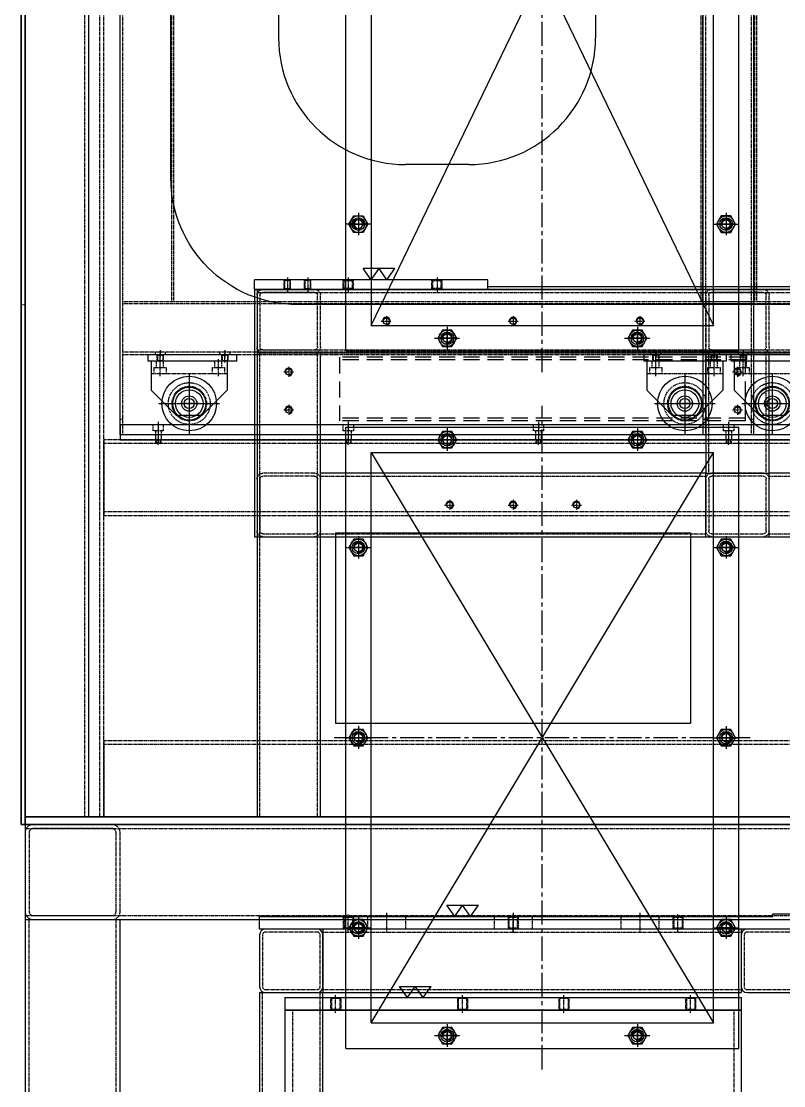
# Model space of a CAD drawing. Header units: millimetres. Extents: x -18234 to 26733, y 279 to 18488.
# Drawn here: x 5457 to 6059, y 5164 to 6003 of the extents above; entities that cross this region are included whole.
import ezdxf

# ---------------------------------------------------------------- set-up
doc = ezdxf.new("R2010")
doc.units = ezdxf.units.MM
for name, pattern in [('CENTER', [2, 1.25, -0.25, 0.25, -0.25]), ('CENTER2', [28.575, 19.05, -3.175, 3.175, -3.175]), ('HIDDEN', [0.375, 0.25, -0.125]), ('HIDDENX2', [19.05, 12.7, -6.35])]:
    doc.linetypes.add(name, pattern=pattern)
for name, color, linetype in [('CENTER', 1, 'CENTER'), ('CL', 1, 'CENTER'), ('HIDDEN', 2, 'HIDDEN'), ('HL', 2, 'HIDDEN'), ('THIN', 3, 'Continuous')]:
    doc.layers.add(name, color=color, linetype=linetype)

# ---------------------------------------------------------------- blocks, each defined once
blk = doc.blocks.new('TTYU')
blk.add_lwpolyline([(-49709.55, 19626.02), (-49702.04, 19626.02), (-49698.29, 19632.52), (-49702.04, 19639.02), (-49709.55, 19639.02), (-49713.3, 19632.52), (-49709.55, 19626.02)])
for radius in [6.5, 3.32]:
    blk.add_circle((-49705.79, 19632.52), radius)
at = {"layer": 'CENTER'}
for p, q in [((-49705.79, 19641.52), (-49705.79, 19623.52)), ((-49715.8, 19632.52), (-49695.79, 19632.52))]:
    blk.add_line(p, q, dxfattribs=at)
at = {"layer": 'THIN'}
blk.add_arc((-49705.79, 19632.52), 4, 255, 195, dxfattribs=at)
blk = doc.blocks.new('A$C558D619E')
at = {"color": 4, "linetype": 'Continuous'}
for p, q in [((-10, -95), (-10, 395)), ((-10, 395), (300, 395)), ((300, -95), (300, 395)), ((-10, -95), (300, -95))]:
    blk.add_line(p, q, dxfattribs=at)
at = {"color": 1, "linetype": 'CENTER'}
for p, q in [((70, 392.27), (70, 377.73)), ((70, 392.27), (70, 377.73)), ((220, 392.27), (220, 377.73)), ((220, 392.27), (220, 377.73)), ((77.27, 385), (62.73, 385)), ((77.27, 385), (62.73, 385)), ((227.27, 385), (212.73, 385)), ((227.27, 385), (212.73, 385)), ((0, 307.27), (0, 292.73)), ((0, 307.27), (0, 292.73)), ((290, 307.27), (290, 292.73)), ((290, 307.27), (290, 292.73)), ((-7.27, 300), (7.27, 300)), ((7.27, 300), (-7.27, 300)), ((297.27, 300), (282.73, 300)), ((297.27, 300), (282.73, 300)), ((0, 157.27), (0, 142.73)), ((290, 157.27), (290, 142.73)), ((290, 157.27), (290, 142.73)), ((-7.27, 150), (7.27, 150)), ((7.27, 150), (-7.27, 150)), ((297.27, 150), (282.73, 150)), ((297.27, 150), (282.73, 150)), ((-7.27, 0), (7.27, 0)), ((7.27, 0), (-7.27, 0)), ((0, 7.27), (0, -7.27)), ((0, 7.27), (0, -7.27)), ((297.27, 0), (282.73, 0)), ((297.27, 0), (282.73, 0)), ((290, 7.27), (290, -7.27)), ((290, 7.27), (290, -7.27)), ((70, -92.27), (70, -77.73)), ((70, -77.73), (70, -92.27)), ((220, -92.27), (220, -77.73)), ((220, -77.73), (220, -92.27)), ((77.27, -85), (62.73, -85)), ((77.27, -85), (62.73, -85)), ((227.27, -85), (212.73, -85)), ((227.27, -85), (212.73, -85))]:
    blk.add_line(p, q, dxfattribs=at)
at = {"color": 4, "linetype": 'Continuous'}
for centre in [(70, 385), (220, 385), (0, 300), (290, 300), (0, 150), (290, 150), (0, 0), (290, 0), (70, -85), (220, -85)]:
    blk.add_circle(centre, 5, dxfattribs=at)
blk = doc.blocks.new('A$C2EA01DED')
at = {"color": 4, "linetype": 'Continuous'}
for p, q in [((-10, -100), (-10, 500)), ((-10, 500), (300, 500)), ((300, -100), (300, 500)), ((-10, -100), (300, -100))]:
    blk.add_line(p, q, dxfattribs=at)
at = {"color": 1, "linetype": 'CENTER'}
for p, q in [((70, 497.27), (70, 482.73)), ((70, 497.27), (70, 482.73)), ((220, 497.27), (220, 482.73)), ((220, 497.27), (220, 482.73)), ((77.27, 490), (62.73, 490)), ((77.27, 490), (62.73, 490)), ((227.27, 490), (212.73, 490)), ((227.27, 490), (212.73, 490)), ((0, 407.27), (0, 392.73)), ((0, 407.27), (0, 392.73)), ((290, 407.27), (290, 392.73)), ((290, 407.27), (290, 392.73)), ((-7.27, 400), (7.27, 400)), ((7.27, 400), (-7.27, 400)), ((297.27, 400), (282.73, 400)), ((297.27, 400), (282.73, 400)), ((0, 207.27), (0, 192.73)), ((290, 207.27), (290, 192.73)), ((290, 207.27), (290, 192.73)), ((-7.27, 200), (7.27, 200)), ((7.27, 200), (-7.27, 200)), ((297.27, 200), (282.73, 200)), ((297.27, 200), (282.73, 200)), ((-7.27, 0), (7.27, 0)), ((7.27, 0), (-7.27, 0)), ((0, 7.27), (0, -7.27)), ((0, 7.27), (0, -7.27)), ((297.27, 0), (282.73, 0)), ((297.27, 0), (282.73, 0)), ((290, 7.27), (290, -7.27)), ((290, 7.27), (290, -7.27)), ((70, -97.27), (70, -82.73)), ((70, -82.73), (70, -97.27)), ((220, -97.27), (220, -82.73)), ((220, -82.73), (220, -97.27)), ((77.27, -90), (62.73, -90)), ((77.27, -90), (62.73, -90)), ((227.27, -90), (212.73, -90)), ((227.27, -90), (212.73, -90))]:
    blk.add_line(p, q, dxfattribs=at)
at = {"color": 4, "linetype": 'Continuous'}
for centre in [(70, 490), (220, 490), (0, 400), (290, 400), (0, 200), (290, 200), (0, 0), (290, 0), (70, -90), (220, -90)]:
    blk.add_circle(centre, 5, dxfattribs=at)
blk = doc.blocks.new('A$C5D08750C')
at = {"color": 1, "linetype": 'CENTER2'}
for p, q in [((893, -981.68), (893, -348.32)), ((893, -1531.68), (893, -1008.32)), ((1057.07, -1270), (728.93, -1270))]:
    blk.add_line(p, q, dxfattribs=at)
for p, q in [((758, -945), (1028, -385)), ((758, -385), (1028, -945)), ((758, -1495), (1028, -1045)), ((758, -1045), (1028, -1495))]:
    blk.add_line(p, q)
at = {"color": 1, "linetype": 'CENTER'}
for p, q in [((748, -857.73), (748, -872.27)), ((1038, -857.73), (1038, -872.27)), ((755.27, -865), (740.73, -865)), ((1030.73, -865), (1045.27, -865)), ((818, -962.27), (818, -947.73)), ((968, -962.27), (968, -947.73)), ((810.73, -955), (825.27, -955)), ((960.73, -955), (975.27, -955)), ((818, -1027.73), (818, -1042.27)), ((818, -1027.73), (818, -1042.27)), ((968, -1027.73), (968, -1042.27)), ((968, -1027.73), (968, -1042.27)), ((825.27, -1035), (810.73, -1035)), ((825.27, -1035), (810.73, -1035)), ((975.27, -1035), (960.73, -1035)), ((975.27, -1035), (960.73, -1035)), ((748, -1112.73), (748, -1127.27)), ((748, -1112.73), (748, -1127.27)), ((1038, -1112.73), (1038, -1127.27)), ((1038, -1112.73), (1038, -1127.27)), ((740.73, -1120), (755.27, -1120)), ((755.27, -1120), (740.73, -1120)), ((1045.27, -1120), (1030.73, -1120)), ((1045.27, -1120), (1030.73, -1120)), ((748, -1262.73), (748, -1277.27)), ((748, -1262.73), (748, -1277.27)), ((1038, -1262.73), (1038, -1277.27)), ((1038, -1262.73), (1038, -1277.27)), ((740.73, -1270), (755.27, -1270)), ((755.27, -1270), (740.73, -1270)), ((1045.27, -1270), (1030.73, -1270)), ((1045.27, -1270), (1030.73, -1270)), ((748, -1412.73), (748, -1427.27)), ((748, -1412.73), (748, -1427.27)), ((1038, -1412.73), (1038, -1427.27)), ((1038, -1412.73), (1038, -1427.27)), ((740.73, -1420), (755.27, -1420)), ((755.27, -1420), (740.73, -1420)), ((1045.27, -1420), (1030.73, -1420)), ((1045.27, -1420), (1030.73, -1420)), ((818, -1512.27), (818, -1497.73)), ((818, -1497.73), (818, -1512.27)), ((968, -1512.27), (968, -1497.73)), ((968, -1497.73), (968, -1512.27)), ((825.27, -1505), (810.73, -1505)), ((825.27, -1505), (810.73, -1505)), ((975.27, -1505), (960.73, -1505)), ((975.27, -1505), (960.73, -1505))]:
    blk.add_line(p, q, dxfattribs=at)
at = {"color": 3}
for p, q in [((758, -1495), (758, -1045)), ((758, -1495), (758, -1045)), ((758, -1045), (1028, -1045)), ((758, -1045), (1028, -1045)), ((1028, -1495), (1028, -1045)), ((1028, -1495), (1028, -1045)), ((758, -1495), (1028, -1495)), ((758, -1495), (1028, -1495))]:
    blk.add_line(p, q, dxfattribs=at)
blk.add_lwpolyline([(758, -945), (1028, -945), (1028, -385), (758, -385)], close=True, dxfattribs=at)
for centre in [(748, -865), (1038, -865), (818, -955), (968, -955), (818, -1035), (968, -1035), (748, -1120), (1038, -1120), (748, -1270), (1038, -1270), (748, -1420), (1038, -1420), (818, -1505), (968, -1505)]:
    blk.add_circle(centre, 5, dxfattribs=at)
at = {"layer": 'HIDDEN', "color": 2, "linetype": 'HIDDENX2'}
for p, q in [((1053, -970), (733, -970)), ((733, -970), (733, -1020)), ((1053, -972), (733, -972)), ((1053, -970), (1053, -1020)), ((1053, -1018), (733, -1018)), ((1053, -1020), (733, -1020))]:
    blk.add_line(p, q, dxfattribs=at)
at = {"ltscale": 10}
for name, p in [('A$C2EA01DED', (748, -865)), ('A$C558D619E', (748, -1420))]:
    blk.add_blockref(name, p, dxfattribs=at)
at = {"xscale": -1}
blk.add_blockref('TTYU', (-48957.79, -20497.52), dxfattribs=at)
for p in [(50743.79, -20497.52), (50523.79, -20587.52), (50673.79, -20587.52), (50523.79, -20667.52), (50673.79, -20667.52), (50453.79, -20752.52), (50743.79, -20752.52), (50453.79, -20902.52), (50743.79, -20902.52), (50453.79, -21052.52), (50743.79, -21052.52), (50523.79, -21137.52), (50673.79, -21137.52)]:
    blk.add_blockref('TTYU', p)
blk = doc.blocks.new('A$C4CF1542E')
blk.add_blockref('A$C5D08750C', (17.61, 1984))
blk = doc.blocks.new('5UEQR')
at = {"ltscale": 0.5}
for p, q in [((207127.59, 18318.75), (206587.59, 18318.75)), ((206587.59, 18318.75), (206587.59, 18268.75)), ((207127.59, 18318.75), (207127.59, 18268.75)), ((206587.59, 18268.75), (207127.59, 18268.75))]:
    blk.add_line(p, q, dxfattribs=at)
at = {"layer": 'HL', "ltscale": 3}
for p, q in [((206587.59, 18316.45), (207127.59, 18316.45)), ((206587.59, 18271.05), (207127.59, 18271.05))]:
    blk.add_line(p, q, dxfattribs=at)
blk = doc.blocks.new('56e43')
at = {"layer": 'HL', "ltscale": 3}
for p, q in [((237551.98, 2183.25), (237592.78, 2183.25)), ((237547.38, 2137.85), (237547.38, 2178.65)), ((237549.68, 2137.85), (237549.68, 2178.65)), ((237551.98, 2180.95), (237592.78, 2180.95)), ((237595.08, 2178.65), (237595.08, 2137.85)), ((237597.38, 2178.65), (237597.38, 2137.85)), ((237592.78, 2135.55), (237551.98, 2135.55)), ((237592.78, 2133.25), (237551.98, 2133.25))]:
    blk.add_line(p, q, dxfattribs=at)
for centre, radius, start, end in [((237551.98, 2178.65), 4.6, 90, 180), ((237592.78, 2178.65), 4.6, 0, 90), ((237551.98, 2178.65), 2.3, 90, 180), ((237592.78, 2178.65), 2.3, 0, 90), ((237551.98, 2137.85), 4.6, 180, 270), ((237551.98, 2137.85), 2.3, 180, 270), ((237592.78, 2137.85), 4.6, 270, 0), ((237592.78, 2137.85), 2.3, 270, 0)]:
    blk.add_arc(centre, radius, start, end, dxfattribs=at)
blk = doc.blocks.new('567243W')
at = {"ltscale": 0.5}
for p, q in [((207427.59, 18318.75), (207177.59, 18318.75)), ((207177.59, 18318.75), (207177.59, 18268.75)), ((207427.59, 18318.75), (207427.59, 18268.75)), ((207177.59, 18268.75), (207427.59, 18268.75))]:
    blk.add_line(p, q, dxfattribs=at)
at = {"layer": 'HL', "ltscale": 3}
for p, q in [((207177.59, 18316.45), (207427.59, 18316.45)), ((207177.59, 18271.05), (207427.59, 18271.05))]:
    blk.add_line(p, q, dxfattribs=at)
blk = doc.blocks.new('TYUWTWT')
at = {"layer": 'CL', "ltscale": 0.5}
blk.add_line((205071.78, 17531.93), (205057.78, 17531.93), dxfattribs=at)
at = {"layer": 'HL', "ltscale": 3}
for p, q in [((205059.78, 17535.93), (205060.46, 17535.25)), ((205059.78, 17535.93), (205069.78, 17535.93)), ((205059.78, 17527.93), (205060.46, 17528.61)), ((205059.78, 17527.93), (205069.78, 17527.93)), ((205060.46, 17535.25), (205060.46, 17528.61)), ((205060.46, 17535.25), (205069.1, 17535.25)), ((205060.46, 17528.61), (205069.1, 17528.61)), ((205069.1, 17535.25), (205069.78, 17535.93)), ((205069.1, 17535.25), (205069.1, 17528.61)), ((205069.1, 17528.61), (205069.78, 17527.93))]:
    blk.add_line(p, q, dxfattribs=at)
blk = doc.blocks.new('rwr3w')
at = {"ltscale": 0.5}
for p, q in [((203350.39, 19168.02), (203710.39, 19168.02)), ((203350.39, 19168.02), (203350.39, 19158.02)), ((203710.39, 19168.02), (203710.39, 19158.02)), ((203350.39, 19158.02), (203710.39, 19158.02))]:
    blk.add_line(p, q, dxfattribs=at)
at = {"rotation": 270}
for p in [(185858.46, 224227.8), (185958.46, 224227.8), (186038.46, 224227.8), (186138.46, 224227.8)]:
    blk.add_blockref('TYUWTWT', p, dxfattribs=at)
blk = doc.blocks.new('r6werww')
at = {"ltscale": 0.5}
for p, q in [((203710.39, 19158.02), (203350.39, 19158.02)), ((203350.39, 19158.02), (203350.39, 19074.54)), ((203710.39, 19158.02), (203710.39, 19074.54)), ((203710.39, 19074.54), (203350.39, 19074.54))]:
    blk.add_line(p, q, dxfattribs=at)
blk = doc.blocks.new('7q3rq3')
at = {"layer": 'HL', "ltscale": 3}
for p, q in [((203961.63, 19139.32), (203961.63, 19055.84)), ((203961.63, 19139.32), (203967.63, 19139.32)), ((203967.63, 19139.32), (203967.63, 19055.84)), ((203961.63, 19055.84), (203967.63, 19055.84))]:
    blk.add_line(p, q, dxfattribs=at)
blk = doc.blocks.new('t6u4twe4twe')
for name, p in [('rwr3w', (0, 0)), ('r6werww', (0, 0)), ('7q3rq3', (-611.24, 18.7)), ('7q3rq3', (-257.24, 18.7))]:
    blk.add_blockref(name, p)
blk = doc.blocks.new('TUWE23')
at = {"ltscale": 0.5}
for p, q in [((208640.14, 18505.47), (208640.14, 18101.97)), ((208640.14, 18505.47), (208690.14, 18505.47)), ((208690.14, 18101.97), (208690.14, 18505.47)), ((208640.14, 18101.97), (208690.14, 18101.97))]:
    blk.add_line(p, q, dxfattribs=at)
at = {"layer": 'HL', "ltscale": 3}
for p, q in [((208642.44, 18101.97), (208642.44, 18505.47)), ((208687.84, 18101.97), (208687.84, 18505.47))]:
    blk.add_line(p, q, dxfattribs=at)
blk = doc.blocks.new('56545')
at = {"ltscale": 0.5}
for p, q in [((237472.02, 2183.25), (237431.22, 2183.25)), ((237426.62, 2178.65), (237426.62, 2137.85)), ((237476.62, 2137.85), (237476.62, 2178.65)), ((237431.22, 2133.25), (237472.02, 2133.25))]:
    blk.add_line(p, q, dxfattribs=at)
for centre, start, end in [((237431.22, 2178.65), 90, 180), ((237472.02, 2178.65), 0, 90), ((237431.22, 2137.85), 180, 270), ((237472.02, 2137.85), 270, 0)]:
    blk.add_arc(centre, 4.6, start, end, dxfattribs=at)
at = {"layer": 'HL', "ltscale": 3}
for p, q in [((237428.92, 2178.65), (237428.92, 2137.85)), ((237472.02, 2180.95), (237431.22, 2180.95)), ((237474.32, 2137.85), (237474.32, 2178.65)), ((237431.22, 2135.55), (237472.02, 2135.55))]:
    blk.add_line(p, q, dxfattribs=at)
for centre, start, end in [((237431.22, 2178.65), 90, 180), ((237472.02, 2178.65), 0, 90), ((237431.22, 2137.85), 180, 270), ((237472.02, 2137.85), 270, 0)]:
    blk.add_arc(centre, 2.3, start, end, dxfattribs=at)
blk = doc.blocks.new('RUWQ')
at = {"ltscale": 0.5}
for p, q in [((206917.59, 18318.75), (206587.59, 18318.75)), ((206587.59, 18318.75), (206587.59, 18268.75)), ((206917.59, 18318.75), (206917.59, 18268.75)), ((206587.59, 18268.75), (206917.59, 18268.75))]:
    blk.add_line(p, q, dxfattribs=at)
at = {"layer": 'HL', "ltscale": 3}
for p, q in [((206587.59, 18316.45), (206917.59, 18316.45)), ((206587.59, 18271.05), (206917.59, 18271.05))]:
    blk.add_line(p, q, dxfattribs=at)
blk = doc.blocks.new('67i4w')
at = {"ltscale": 0.5}
for p, q in [((207003.87, 18218.89), (206542.87, 18218.89)), ((206542.87, 18218.89), (206542.87, 18168.89)), ((207003.87, 18218.89), (207003.87, 18168.89)), ((206542.87, 18168.89), (207003.87, 18168.89))]:
    blk.add_line(p, q, dxfattribs=at)
at = {"layer": 'HL', "ltscale": 3}
for p, q in [((206542.87, 18216.59), (207003.87, 18216.59)), ((206542.87, 18171.19), (207003.87, 18171.19))]:
    blk.add_line(p, q, dxfattribs=at)
blk = doc.blocks.new('875654')
at = {"layer": 'HL', "ltscale": 3}
for p, q in [((237346.1, 2606.34), (237283.9, 2606.34)), ((237346.1, 2603.14), (237283.9, 2603.14)), ((237277.5, 2599.94), (237277.5, 2537.74)), ((237280.7, 2599.94), (237280.7, 2537.74)), ((237349.3, 2537.74), (237349.3, 2599.94)), ((237352.5, 2537.74), (237352.5, 2599.94)), ((237283.9, 2534.54), (237346.1, 2534.54)), ((237283.9, 2531.34), (237346.1, 2531.34))]:
    blk.add_line(p, q, dxfattribs=at)
for centre, radius, start, end in [((237283.9, 2599.94), 6.4, 90, 180), ((237283.9, 2599.94), 3.2, 90, 180), ((237346.1, 2599.94), 6.4, 0, 90), ((237346.1, 2599.94), 3.2, 0, 90), ((237283.9, 2537.74), 6.4, 180, 270), ((237283.9, 2537.74), 3.2, 180, 270), ((237346.1, 2537.74), 6.4, 270, 0), ((237346.1, 2537.74), 3.2, 270, 0)]:
    blk.add_arc(centre, radius, start, end, dxfattribs=at)
blk = doc.blocks.new('TUERTTRE')
at = {"color": 6, "ltscale": 0.5}
for p, q in [((299256.67, 16562.02), (299269.09, 16562.02)), ((299262.88, 16553.1), (299256.67, 16562.02)), ((299262.88, 16553.1), (299269.09, 16562.02)), ((299269.09, 16562.02), (299281.51, 16562.02)), ((299275.3, 16553.1), (299269.09, 16562.02)), ((299275.3, 16553.1), (299281.51, 16562.02))]:
    blk.add_line(p, q, dxfattribs=at)
blk = doc.blocks.new('RTWQ3RQ')
at = {"ltscale": 0.5}
for p, q in [((187372.29, 21644.41), (187802.29, 21644.41)), ((187372.29, 21638.41), (187372.29, 21644.41)), ((187802.29, 21644.41), (187802.29, 21638.41)), ((187372.29, 21638.41), (187802.29, 21638.41))]:
    blk.add_line(p, q, dxfattribs=at)
at = {"layer": 'HL', "ltscale": 3}
blk.add_line((187412.29, 21638.41), (187412.29, 21644.41), dxfattribs=at)
blk = doc.blocks.new('U434WRW')
at = {"layer": 'CL', "ltscale": 0.5}
blk.add_line((198869.73, 18154.61), (198869.73, 18138.61), dxfattribs=at)
at = {"layer": 'HL', "ltscale": 3}
for p, q in [((198854.73, 18151.61), (198854.73, 18141.61)), ((198884.73, 18151.61), (198884.73, 18141.61))]:
    blk.add_line(p, q, dxfattribs=at)
blk = doc.blocks.new('TUWRT')
at = {"ltscale": 0.5}
for p, q in [((187379.1, 21952.91), (187379.1, 21962.91)), ((187379.1, 21962.91), (187784.1, 21962.91)), ((187784.1, 21962.91), (187784.1, 21964.91)), ((187784.1, 21964.91), (187809.1, 21964.91)), ((187809.1, 21964.91), (187809.1, 21952.91)), ((187809.1, 21952.91), (187379.1, 21952.91))]:
    blk.add_line(p, q, dxfattribs=at)
at = {"rotation": 270}
for p in [(169917.17, 227022.69), (170047.17, 227022.69), (170177.17, 227022.69)]:
    blk.add_blockref('TYUWTWT', p, dxfattribs=at)
for p in [(-11390.62, 3811.3), (-11290.62, 3811.3), (-11190.62, 3811.3)]:
    blk.add_blockref('U434WRW', p)
blk = doc.blocks.new('TUIEW4T')
at = {"color": 6, "extrusion": (0, 0, -1), "zscale": -1}
for p in [(-421980.44, -39746.82), (-422017.75, -39810.85)]:
    blk.add_blockref('TUERTTRE', p, dxfattribs=at)
at = {"color": 0, "xscale": -1}
blk.add_blockref('TUWRT', (310250.6, -45156.64), dxfattribs=at)
at = {"extrusion": (0, 0, -1), "zscale": -1, "rotation": 90}
for name, p in [('67i4w', (-104222.61, -230200.1)), ('567243W', (-104552.75, -230834.82))]:
    blk.add_blockref(name, p, dxfattribs=at)
at = {"color": 0, "extrusion": (0, 0, -1), "zscale": -1}
for name, p in [('56545', (-359918.11, -25386.98)), ('56545', (-360298.11, -25386.98)), ('RTWQ3RQ', (-310233.79, -44995.64)), ('875654', (-359719, -26263.57))]:
    blk.add_blockref(name, p, dxfattribs=at)
at = {"extrusion": (0, 0, -1), "zscale": -1}
for name, p in [('RUWQ', (-329409.09, -41522.47)), ('t6u4twe4twe', (-326201.89, -42425.77)), ('TUWE23', (-331511.64, -41759.2)), ('5UEQR', (-329569.09, -41675.97))]:
    blk.add_blockref(name, p, dxfattribs=at)
at = {"color": 0}
for p in [(-115155.88, -25540.48), (-114725.88, -25540.48), (-114725.88, -25840.48)]:
    blk.add_blockref('56e43', p, dxfattribs=at)
blk = doc.blocks.new('564WTW')
at = {"ltscale": 0.5}
for p, q in [((208154.26, 17875.64), (207693.26, 17875.64)), ((207693.26, 17875.64), (207693.26, 17800.64)), ((208154.26, 17875.64), (208154.26, 17800.64)), ((207693.26, 17800.64), (208154.26, 17800.64))]:
    blk.add_line(p, q, dxfattribs=at)
at = {"layer": 'HL', "ltscale": 3}
for p, q in [((207693.26, 17872.44), (208154.26, 17872.44)), ((207693.26, 17803.84), (208154.26, 17803.84))]:
    blk.add_line(p, q, dxfattribs=at)
blk = doc.blocks.new('R6WRWT')
at = {"ltscale": 0.5}
for p, q in [((208028.26, 17762.34), (205958.26, 17762.34)), ((205958.26, 17762.34), (205958.26, 17687.34)), ((205958.26, 17687.34), (208028.26, 17687.34))]:
    blk.add_line(p, q, dxfattribs=at)
at = {"layer": 'HL', "ltscale": 3}
for p, q in [((205958.26, 17759.14), (208028.26, 17759.14)), ((205958.26, 17690.54), (208028.26, 17690.54))]:
    blk.add_line(p, q, dxfattribs=at)
blk = doc.blocks.new('TWRWR')
at = {"ltscale": 0.5}
for p, q in [((203145.39, 19304.54), (203145.39, 19310.54)), ((203760.39, 19310.54), (203145.39, 19310.54)), ((203760.39, 19304.54), (203760.39, 19310.54)), ((203145.39, 19304.54), (203760.39, 19304.54))]:
    blk.add_line(p, q, dxfattribs=at)
blk = doc.blocks.new('58343463')
at = {"ltscale": 0.5}
for p, q in [((192913.82, 17540.21), (192913.82, 17546.21)), ((192913.82, 17546.21), (194983.82, 17546.21)), ((192913.82, 17540.21), (194983.82, 17540.21))]:
    blk.add_line(p, q, dxfattribs=at)
blk = doc.blocks.new('57WERWR')
at = {"ltscale": 0.5}
for p, q in [((217010.53, 14888.67), (215596.53, 14888.67)), ((215596.53, 14888.67), (215596.53, 14838.67)), ((215596.53, 14838.67), (217010.53, 14838.67))]:
    blk.add_line(p, q, dxfattribs=at)
at = {"layer": 'HL', "ltscale": 3}
for p, q in [((215596.53, 14886.37), (217010.53, 14886.37)), ((215596.53, 14840.97), (217010.53, 14840.97))]:
    blk.add_line(p, q, dxfattribs=at)
blk = doc.blocks.new('56WE4TE')
at = {"ltscale": 0.5}
for p, q in [((206953.59, 18318.75), (206587.59, 18318.75)), ((206587.59, 18318.75), (206587.59, 18268.75)), ((206953.59, 18318.75), (206953.59, 18268.75)), ((206587.59, 18268.75), (206953.59, 18268.75))]:
    blk.add_line(p, q, dxfattribs=at)
at = {"layer": 'HL', "ltscale": 3}
for p, q in [((206587.59, 18316.45), (206953.59, 18316.45)), ((206587.59, 18271.05), (206953.59, 18271.05))]:
    blk.add_line(p, q, dxfattribs=at)
blk = doc.blocks.new('56RERWR')
at = {"ltscale": 0.5}
for p, q in [((204847.8, 16147.75), (204392.8, 16147.75)), ((204392.8, 16097.75), (204392.8, 16147.75)), ((204847.8, 16097.75), (204847.8, 16147.75)), ((204392.8, 16097.75), (204847.8, 16097.75))]:
    blk.add_line(p, q, dxfattribs=at)
at = {"layer": 'HL', "ltscale": 3}
for p, q in [((204392.8, 16145.45), (204847.8, 16145.45)), ((204392.8, 16100.05), (204847.8, 16100.05))]:
    blk.add_line(p, q, dxfattribs=at)
blk = doc.blocks.new('574533')
at = {"ltscale": 0.5}
for p, q in [((204342.8, 16147.75), (204038.8, 16147.75)), ((204038.8, 16097.75), (204038.8, 16147.75)), ((204342.8, 16097.75), (204342.8, 16147.75)), ((204038.8, 16097.75), (204342.8, 16097.75))]:
    blk.add_line(p, q, dxfattribs=at)
at = {"layer": 'HL', "ltscale": 3}
for p, q in [((204038.8, 16145.45), (204342.8, 16145.45)), ((204038.8, 16100.05), (204342.8, 16100.05))]:
    blk.add_line(p, q, dxfattribs=at)
blk = doc.blocks.new('ureyre')
at = {"ltscale": 0.5}
blk.add_circle((240909.09, 36676.37), 2.46, dxfattribs=at)
at = {"color": 1, "ltscale": 0.5}
blk.add_arc((240909.09, 36676.37), 3, 270, 180, dxfattribs=at)
at = {"layer": 'CL', "ltscale": 0.5}
for p, q in [((240905.09, 36676.37), (240913.09, 36676.37)), ((240909.09, 36680.37), (240909.09, 36672.37))]:
    blk.add_line(p, q, dxfattribs=at)
blk = doc.blocks.new('T7IED')
at = {"color": 6, "ltscale": 0.5}
for p, q in [((118282.54, -29360.15), (116864.54, -29360.15)), ((118282.54, -29360.15), (118282.54, -29555.15)), ((118282.54, -29555.15), (116864.54, -29555.15))]:
    blk.add_line(p, q, dxfattribs=at)
at = {"extrusion": (0, 0, -1), "zscale": -1}
for p in [(-358810.63, -66101.52), (-359164.63, -66101.52), (-358810.63, -66131.52), (-359164.63, -66131.52)]:
    blk.add_blockref('ureyre', p, dxfattribs=at)
blk = doc.blocks.new('TUIR')
at = {"layer": 'CL', "ltscale": 0.5}
blk.add_line((206249.02, 19611.52), (206249.02, 19623.02), dxfattribs=at)
at = {"layer": 'HL', "ltscale": 3}
for p, q in [((206245.02, 19621.02), (206245.7, 19620.35)), ((206245.02, 19621.02), (206245.02, 19613.52)), ((206252.35, 19620.35), (206245.7, 19620.35)), ((206245.7, 19620.35), (206245.7, 19614.2)), ((206253.02, 19621.02), (206252.35, 19620.35)), ((206252.35, 19620.35), (206252.35, 19614.2)), ((206253.02, 19621.02), (206253.02, 19613.52)), ((206245.7, 19614.2), (206245.02, 19613.52)), ((206252.35, 19614.2), (206245.7, 19614.2)), ((206252.35, 19614.2), (206253.02, 19613.52))]:
    blk.add_line(p, q, dxfattribs=at)
blk = doc.blocks.new('53REYE')
at = {"layer": 'CL', "ltscale": 0.5}
blk.add_line((206234.52, 19611.92), (206234.52, 19623.42), dxfattribs=at)
at = {"layer": 'HL', "ltscale": 3}
for p, q in [((206232.02, 19621.42), (206232.45, 19620.98)), ((206232.02, 19621.42), (206232.02, 19613.92)), ((206236.58, 19620.98), (206232.45, 19620.98)), ((206232.45, 19620.98), (206232.45, 19614.35)), ((206237.02, 19621.42), (206236.58, 19620.98)), ((206236.58, 19620.98), (206236.58, 19614.35)), ((206237.02, 19621.42), (206237.02, 19613.92)), ((206232.45, 19614.35), (206232.02, 19613.92)), ((206236.58, 19614.35), (206232.45, 19614.35)), ((206236.58, 19614.35), (206237.02, 19613.92))]:
    blk.add_line(p, q, dxfattribs=at)
blk = doc.blocks.new('HIEWJLW')
at = {"color": 6, "ltscale": 0.5}
for p, q in [((118098.54, -28491.56), (118098.54, -28499.06)), ((118098.54, -28491.56), (118282.54, -28491.56)), ((118098.54, -28499.06), (118282.54, -28499.06)), ((118282.54, -28491.56), (118282.54, -28499.06))]:
    blk.add_line(p, q, dxfattribs=at)
at = {"extrusion": (0, 0, -1), "zscale": -1}
for name, p in [('TUIR', (-324387.56, -48112.58)), ('TUIR', (-324457.56, -48112.58)), ('53REYE', (-324475.05, -48112.98)), ('53REYE', (-324491.05, -48112.98))]:
    blk.add_blockref(name, p, dxfattribs=at)
blk = doc.blocks.new('4356EE')
at = {"color": 6, "ltscale": 0.5}
for p, q in [((117643.54, -28726.28), (117643.54, -28724.28)), ((117643.54, -28724.28), (118098.54, -28724.28)), ((118098.54, -28726.28), (118098.54, -28724.28)), ((117643.54, -28726.28), (118098.54, -28726.28))]:
    blk.add_line(p, q, dxfattribs=at)
blk = doc.blocks.new('UYWEE')
at = {"layer": 'HL', "ltscale": 3}
for p, q in [((118659.67, -29360.15), (118659.67, -29555.15)), ((118659.67, -29360.15), (118661.67, -29360.15)), ((118661.67, -29360.15), (118661.67, -29555.15)), ((118661.67, -29555.15), (118659.67, -29555.15))]:
    blk.add_line(p, q, dxfattribs=at)
blk = doc.blocks.new('6RWTWE')
at = {"ltscale": 0.5}
for p, q in [((116715.79, -27818.13), (116715.79, -27723.13)), ((116765.79, -27723.13), (116715.79, -27723.13)), ((116765.79, -27723.13), (116765.79, -27818.13)), ((116765.79, -27818.13), (116715.79, -27818.13))]:
    blk.add_line(p, q, dxfattribs=at)
at = {"layer": 'HL', "ltscale": 3}
for p, q in [((116718.09, -27818.13), (116718.09, -27723.13)), ((116763.49, -27818.13), (116763.49, -27723.13))]:
    blk.add_line(p, q, dxfattribs=at)
blk = doc.blocks.new('54y3')
at = {"color": 6, "ltscale": 0.5}
for p, q in [((118282.54, -29852.36), (117838.54, -29852.36)), ((118282.54, -30047.36), (118282.54, -29852.36)), ((118282.54, -30047.36), (116864.54, -30047.36))]:
    blk.add_line(p, q, dxfattribs=at)
at = {"rotation": 180}
for p in [(358937.63, 6799.02), (358987.63, 6799.02), (359037.63, 6799.02), (358887.63, 6654.02), (358987.63, 6654.02), (359087.63, 6654.02)]:
    blk.add_blockref('ureyre', p, dxfattribs=at)
blk = doc.blocks.new('tyiwtet')
at = {"color": 6}
for name, p in [('TUERTTRE', (-181084.76, -44218.73)), ('T7IED', (0, 1687.01)), ('4356EE', (0, 1053.14)), ('UYWEE', (-379.14, 1687.01)), ('6RWTWE', (1160.74, 0))]:
    blk.add_blockref(name, p, dxfattribs=at)
at = {"color": 6, "xscale": -1, "rotation": 180}
for name, p in [('HIEWJLW', (0, -56164.69)), ('54y3', (0, -57720.49))]:
    blk.add_blockref(name, p, dxfattribs=at)
at = {"extrusion": (0, 0, -1), "zscale": -1}
for name, p in [('57WERWR', (-333877.07, -42561.8)), ('56RERWR', (-322269.33, -43965.88)), ('574533', (-322269.33, -43965.88))]:
    blk.add_blockref(name, p, dxfattribs=at)
at = {"color": 0}
for p in [(-119670.84, -29856.38), (-119316.84, -29856.38), (-119670.84, -30001.38), (-119316.84, -30001.38)]:
    blk.add_blockref('56e43', p, dxfattribs=at)
at = {"extrusion": (0, 0, -1), "zscale": -1, "rotation": 90}
blk.add_blockref('56WE4TE', (-99961.79, -234676.72), dxfattribs=at)
blk = doc.blocks.new('hioewe')
at = {"color": 6}
blk.add_blockref('tyiwtet', (-525.69, 2485.83), dxfattribs=at)
at = {"extrusion": (0, 0, -1), "zscale": -1}
for name, p in [('58343463', (-310851.67, -43149.51)), ('R6WRWT', (-323896.11, -43371.65)), ('TWRWR', (-321083.25, -44913.85))]:
    blk.add_blockref(name, p, dxfattribs=at)
at = {"color": 0, "extrusion": (0, 0, -1), "zscale": -1}
blk.add_blockref('875654', (-355215.35, -28215.65), dxfattribs=at)
at = {"extrusion": (0, 0, -1), "zscale": -1, "rotation": 90}
blk.add_blockref('564WTW', (-100062.21, -233838.57), dxfattribs=at)
blk = doc.blocks.new('trtyrr')
at = {"layer": 'CL'}
blk.add_line((-17983.17, 8758.15), (-17990.17, 8758.15), dxfattribs=at)
at = {"layer": 'HL', "ltscale": 3}
for p, q in [((-17989.17, 8760.65), (-17988.73, 8760.22)), ((-17989.17, 8760.65), (-17984.17, 8760.65)), ((-17989.17, 8755.65), (-17988.73, 8756.09)), ((-17989.17, 8755.65), (-17984.17, 8755.65)), ((-17988.73, 8760.22), (-17988.73, 8756.09)), ((-17988.73, 8760.22), (-17984.6, 8760.22)), ((-17988.73, 8756.09), (-17984.6, 8756.09)), ((-17984.6, 8760.22), (-17984.17, 8760.65)), ((-17984.6, 8760.22), (-17984.6, 8756.09)), ((-17984.6, 8756.09), (-17984.17, 8755.65))]:
    blk.add_line(p, q, dxfattribs=at)
blk = doc.blocks.new('DTHRTRT')
for p, q in [((-37117.55, -5977.42), (-37187.55, -5977.42)), ((-37187.55, -5982.42), (-37187.55, -5977.42)), ((-37117.55, -5982.42), (-37187.55, -5982.42)), ((-37117.55, -5982.42), (-37117.55, -5977.42))]:
    blk.add_line(p, q)
at = {"extrusion": (0, 0, -1), "zscale": -1, "rotation": 270}
for p in [(28419.9, -23966.59), (28368.9, -23966.59)]:
    blk.add_blockref('trtyrr', p, dxfattribs=at)
blk = doc.blocks.new('tuewr')
for p, q in [((201638.06, 16205.43), (201573.06, 16205.43)), ((201638.06, 16200.43), (201573.06, 16200.43))]:
    blk.add_line(p, q)
at = {"ltscale": 0.5}
for p, q in [((201573.06, 16205.43), (201573.06, 16200.43)), ((201638.06, 16205.43), (201638.06, 16200.43))]:
    blk.add_line(p, q, dxfattribs=at)
at = {"extrusion": (0, 0, -1), "zscale": -1, "rotation": 270}
for p in [(-210340.71, -1783.74), (-210386.71, -1783.74)]:
    blk.add_blockref('trtyrr', p, dxfattribs=at)
blk = doc.blocks.new('IERWT')
at = {"layer": 'CL', "ltscale": 0.5}
blk.add_line((201717.61, 16347.01), (201717.61, 16361.01), dxfattribs=at)
at = {"layer": 'HL', "ltscale": 3}
for p, q in [((201712.86, 16349.01), (201712.86, 16354.01)), ((201712.86, 16354.01), (201722.36, 16354.01)), ((201714.86, 16354.01), (201714.86, 16359.01)), ((201720.36, 16354.01), (201720.36, 16359.01)), ((201722.36, 16354.01), (201722.36, 16349.01))]:
    blk.add_line(p, q, dxfattribs=at)
blk = doc.blocks.new('5UWERW')
at = {"ltscale": 0.5}
for p, q in [((201635.56, 16326.22), (201575.56, 16326.22)), ((201575.56, 16326.22), (201575.56, 16303.22)), ((201635.56, 16326.22), (201635.56, 16303.22)), ((201575.56, 16303.22), (201595.56, 16283.22)), ((201615.56, 16283.22), (201635.56, 16303.22)), ((201615.56, 16283.22), (201595.56, 16283.22))]:
    blk.add_line(p, q, dxfattribs=at)
for radius in [6, 4]:
    blk.add_circle((201605.56, 16292.72), radius, dxfattribs=at)
at = {"layer": 'CL', "ltscale": 0.5}
for p, q in [((201605.56, 16299.93), (201605.56, 16285.5)), ((201612.77, 16292.72), (201598.35, 16292.72))]:
    blk.add_line(p, q, dxfattribs=at)
at = {"layer": 'HL', "ltscale": 3}
blk.add_line((201635.56, 16316.22), (201575.56, 16316.22), dxfattribs=at)
for p in [(-135.05, -32.79), (-89.05, -32.79)]:
    blk.add_blockref('IERWT', p)
blk = doc.blocks.new('YUWERW')
for radius in [21.5, 13, 10.9]:
    blk.add_circle((201493.08, 16354.01), radius)
at = {"layer": 'CL'}
for p, q in [((201493.08, 16377.94), (201493.08, 16330.08)), ((201469.15, 16354.01), (201517.01, 16354.01))]:
    blk.add_line(p, q, dxfattribs=at)
at = {"layer": 'HL', "ltscale": 3}
for radius in [16.5, 13.6]:
    blk.add_circle((201493.08, 16354.01), radius, dxfattribs=at)
blk = doc.blocks.new('56YWEW')
blk.add_blockref('5UWERW', (-68.47, 300.44))
at = {"color": 1}
blk.add_blockref('YUWERW', (44.01, 239.15), dxfattribs=at)
blk = doc.blocks.new('tyrtyu')
at = {"layer": 'CL'}
blk.add_line((-18266.34, 7235.12), (-18266.34, 7230.12), dxfattribs=at)
at = {"layer": 'HL', "ltscale": 3}
for p, q in [((-18270.34, 7233.62), (-18270.34, 7231.62)), ((-18262.34, 7233.62), (-18262.34, 7231.62))]:
    blk.add_line(p, q, dxfattribs=at)
blk = doc.blocks.new('tui4wt')
at = {"ltscale": 0.5}
for p, q in [((202056.43, 13759.03), (202056.43, 14752.03)), ((202556.43, 13759.03), (202556.43, 14752.03)), ((202056.43, 13759.03), (202556.43, 13759.03))]:
    blk.add_line(p, q, dxfattribs=at)
for p, q in [((202181.43, 14522.03), (202181.43, 14072.03)), ((202431.43, 14522.03), (202431.43, 14072.03)), ((202331.43, 13972.03), (202281.43, 13972.03))]:
    blk.add_line(p, q)
for centre, start, end in [((202281.43, 14072.03), 180, 270), ((202331.43, 14072.03), 270, 0)]:
    blk.add_arc(centre, 100, start, end)
at = {"layer": 'HL', "ltscale": 3}
for p, q in [((202058.43, 13759.03), (202058.43, 14750.03)), ((202096.93, 14750.03), (202096.93, 13864.03)), ((202098.43, 14750.03), (202098.43, 13864.03)), ((202514.43, 14750.03), (202514.43, 13864.03)), ((202515.93, 14750.03), (202515.93, 13864.03)), ((202554.43, 13759.03), (202554.43, 14750.03)), ((202058.43, 13864.03), (202554.43, 13864.03)), ((202058.43, 13862.53), (202554.43, 13862.53)), ((202554.43, 13824.03), (202058.43, 13824.03)), ((202554.43, 13822.03), (202058.43, 13822.03)), ((202058.43, 13771.03), (202056.43, 13771.03)), ((202556.43, 13771.03), (202554.43, 13771.03))]:
    blk.add_line(p, q, dxfattribs=at)
for p in [(220354.27, 6590.4), (220405.27, 6590.4), (220745.27, 6590.4), (220791.27, 6590.4)]:
    blk.add_blockref('tyrtyu', p)
blk = doc.blocks.new('65wrwt')
for name, p in [('tui4wt', (0, 1491.68)), ('DTHRTRT', (239265.99, 21291.12)), ('tuewr', (896.38, -891.73)), ('56YWEW', (573.84, -1317.95)), ('56YWEW', (964.84, -1317.95))]:
    blk.add_blockref(name, p)
blk = doc.blocks.new('67rtruru')
for p in [(-37211.82, 14624.98), (-36751.82, 14624.98)]:
    blk.add_blockref('65wrwt', p)
blk = doc.blocks.new('ytrtytu')
at = {"layer": 'CL'}
blk.add_line((-17793.76, 7005.92), (-17793.76, 6989.92), dxfattribs=at)
at = {"layer": 'HL', "ltscale": 3}
for p, q in [((-17797.76, 6998.92), (-17797.76, 7003.92)), ((-17789.76, 7003.92), (-17789.76, 6998.92)), ((-17789.76, 6998.92), (-17797.76, 6998.92)), ((-17796.01, 6998.92), (-17796.01, 6991.92)), ((-17791.51, 6998.92), (-17791.51, 6991.92))]:
    blk.add_line(p, q, dxfattribs=at)
blk = doc.blocks.new('54etee5')
at = {"ltscale": 0.5}
for p, q in [((158864.39, 29380.51), (158864.39, 29368.51)), ((158864.39, 29380.51), (159824.39, 29380.51)), ((159824.39, 29380.51), (159824.39, 29368.51)), ((158864.39, 29368.51), (159824.39, 29368.51))]:
    blk.add_line(p, q, dxfattribs=at)
for p in [(176688.15, 22376.58), (176838.15, 22376.58), (176988.15, 22376.58), (177138.15, 22376.58), (177288.15, 22376.58), (177438.15, 22376.58), (177588.15, 22376.58)]:
    blk.add_blockref('ytrtytu', p)
blk = doc.blocks.new('67323')
at = {"ltscale": 0.5}
for p, q in [((156702.1, 35870.48), (156702.1, 34470.48)), ((156755.1, 35805.48), (156755.1, 34476.48)), ((156705.1, 34476.48), (156755.1, 34476.48)), ((156705.1, 34476.48), (156705.1, 34470.48)), ((156702.1, 34470.48), (156705.1, 34470.48))]:
    blk.add_line(p, q, dxfattribs=at)
at = {"layer": 'HL', "ltscale": 3}
for p, q in [((156705.1, 35867.48), (156705.1, 34476.48)), ((156702.1, 34880.48), (156705.1, 34880.48)), ((156702.1, 34470.48), (156705.1, 34470.48))]:
    blk.add_line(p, q, dxfattribs=at)
blk = doc.blocks.new('563rq')
at = {"layer": 'HL', "ltscale": 3}
for p, q in [((155447.64, 35805.48), (155447.64, 34476.48)), ((155494.64, 35805.48), (155494.64, 34476.48)), ((155497.64, 35805.48), (155497.64, 34476.48)), ((155497.64, 34476.48), (155447.64, 34476.48))]:
    blk.add_line(p, q, dxfattribs=at)
blk = doc.blocks.new('rtywetwt')
for name, p in [('67323', (-735.96, 0)), ('563rq', (521.5, 0))]:
    blk.add_blockref(name, p)
blk = doc.blocks.new('563225w')
at = {"layer": 'HL', "ltscale": 3}
for p, q in [((157191.46, 31973.68), (157191.46, 33302.68)), ((157250.46, 31973.68), (157250.46, 33302.68)), ((157253.46, 31973.68), (157253.46, 33302.68)), ((157253.46, 31973.68), (157191.46, 31973.68))]:
    blk.add_line(p, q, dxfattribs=at)
blk = doc.blocks.new('yje')
at = {"layer": 'CL', "ltscale": 0.5}
blk.add_line((157541.11, 30589.18), (157536.11, 30589.18), dxfattribs=at)
at = {"layer": 'HL', "ltscale": 3}
for p, q in [((157537.11, 30591.18), (157537.49, 30590.8)), ((157537.11, 30591.18), (157540.11, 30591.18)), ((157537.49, 30590.8), (157537.49, 30587.56)), ((157537.49, 30590.8), (157539.73, 30590.8)), ((157539.73, 30590.8), (157540.11, 30591.18)), ((157539.73, 30590.8), (157539.73, 30587.56)), ((157537.11, 30587.18), (157537.49, 30587.56)), ((157537.11, 30587.18), (157540.11, 30587.18)), ((157537.49, 30587.56), (157539.73, 30587.56)), ((157539.73, 30587.56), (157540.11, 30587.18))]:
    blk.add_line(p, q, dxfattribs=at)
blk = doc.blocks.new('5uertt')
at = {"layer": 'HL', "ltscale": 3}
for p, q in [((159196.46, 28655.1), (157250.46, 28655.1)), ((157250.46, 28655.1), (157250.46, 28595.1)), ((159196.46, 28652.1), (157250.46, 28652.1)), ((159196.46, 28598.1), (157250.46, 28598.1)), ((159196.46, 28595.1), (157250.46, 28595.1))]:
    blk.add_line(p, q, dxfattribs=at)
at = {"rotation": 270}
for p in [(126704.28, 186192.21), (126854.28, 186192.21), (127004.28, 186192.21), (127154.28, 186192.21)]:
    blk.add_blockref('yje', p, dxfattribs=at)
blk = doc.blocks.new('r6yqq')
at = {"layer": 'HL', "ltscale": 3}
for p, q in [((159196.46, 28146.1), (157250.46, 28146.1)), ((157250.46, 28146.1), (157250.46, 28086.1)), ((159196.46, 28143.1), (157250.46, 28143.1)), ((159196.46, 28086.1), (157250.46, 28086.1))]:
    blk.add_line(p, q, dxfattribs=at)
blk = doc.blocks.new('78wtw')
at = {"ltscale": 0.5}
for p, q in [((96232.92, -32640.45), (96232.92, -31240.45)), ((96114.92, -32130.45), (96114.92, -31480.45)), ((94374.92, -32230.45), (96014.92, -32230.45)), ((95984.92, -32410.45), (95704.92, -32410.45)), ((95704.92, -32410.45), (95704.92, -32560.45)), ((95984.92, -32410.45), (95984.92, -32560.45)), ((95984.92, -32560.45), (95704.92, -32560.45)), ((94156.92, -32640.45), (96232.92, -32640.45))]:
    blk.add_line(p, q, dxfattribs=at)
blk.add_arc((96014.92, -32130.45), 100, 270, 0, dxfattribs=at)
at = {"layer": 'HL', "ltscale": 3}
blk.add_line((96229.92, -32640.45), (96229.92, -31243.45), dxfattribs=at)
blk = doc.blocks.new('75ete')
at = {"color": 6}
blk.add_blockref('78wtw', (0, 2399.5), dxfattribs=at)
at = {"extrusion": (0, 0, -1), "zscale": -1}
for name, p in [('563225w', (-253421.38, -62208.63)), ('5uertt', (-253418.38, -58592.56)), ('r6yqq', (-253418.38, -58321.06))]:
    blk.add_blockref(name, p, dxfattribs=at)
blk = doc.blocks.new('e5ywwt')
at = {"color": 6}
blk.add_blockref('75ete', (0, 2502.8), dxfattribs=at)
at = {"extrusion": (0, 0, -1), "zscale": -1}
for name, p in [('rtywetwt', (-252199.06, -62208.63)), ('67rtruru', (-260999.53, -57306.34)), ('54etee5', (-255019.3, -56803.16))]:
    blk.add_blockref(name, p, dxfattribs=at)
blk = doc.blocks.new('sdafasfdasdfasffasdfas')
at = {"color": 6, "xscale": -1}
for name, p in [('e5ywwt', (101690.124, 33107.785)), ('hioewe', (123398.061, 30978.938))]:
    blk.add_blockref(name, p, dxfattribs=at)
at = {"color": 0, "xscale": -1}
blk.add_blockref('TUIEW4T', (128516.706, 28490.858), dxfattribs=at)

msp = doc.modelspace()

# ---------------------------------------------------------------- block references
msp.add_blockref('A$C4CF1542E', (4957.601, 4724.135))

# ---------------------------------------------------------------- next in the draw order: block references
msp.add_blockref('sdafasfdasdfasffasdfas', (0, 0))

doc.saveas('drawing.dxf')
